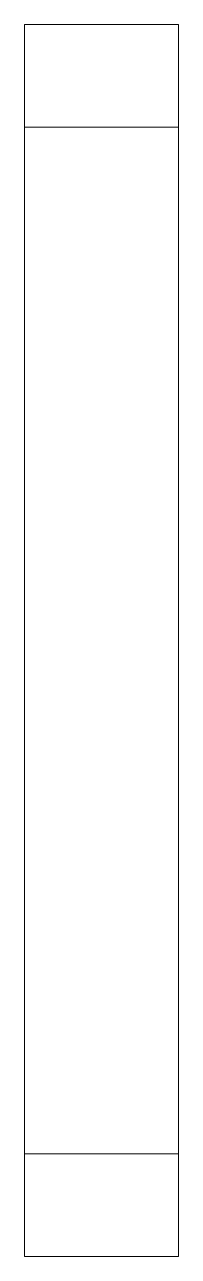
# Paper-space layout '_右视' of a CAD drawing. Header units: millimetres. Extents: x -3 to 0, y 0 to 24.
import ezdxf

# ---------------------------------------------------------------- set-up
doc = ezdxf.new("R2010")
doc.units = ezdxf.units.MM

psp = doc.layouts.new('_右视')

# ---------------------------------------------------------------- linework, layer by layer
at = {"color": 7, "linetype": 'Continuous', "lineweight": 15}
for p, q in [((-3, 24), (0, 24)), ((-3, 0), (-3, 24)), ((0, 0), (0, 24)), ((0, 22), (-3, 22)), ((-3, 2), (0, 2)), ((0, 0), (-3, 0))]:
    psp.add_line(p, q, dxfattribs=at)

doc.saveas('drawing.dxf')
